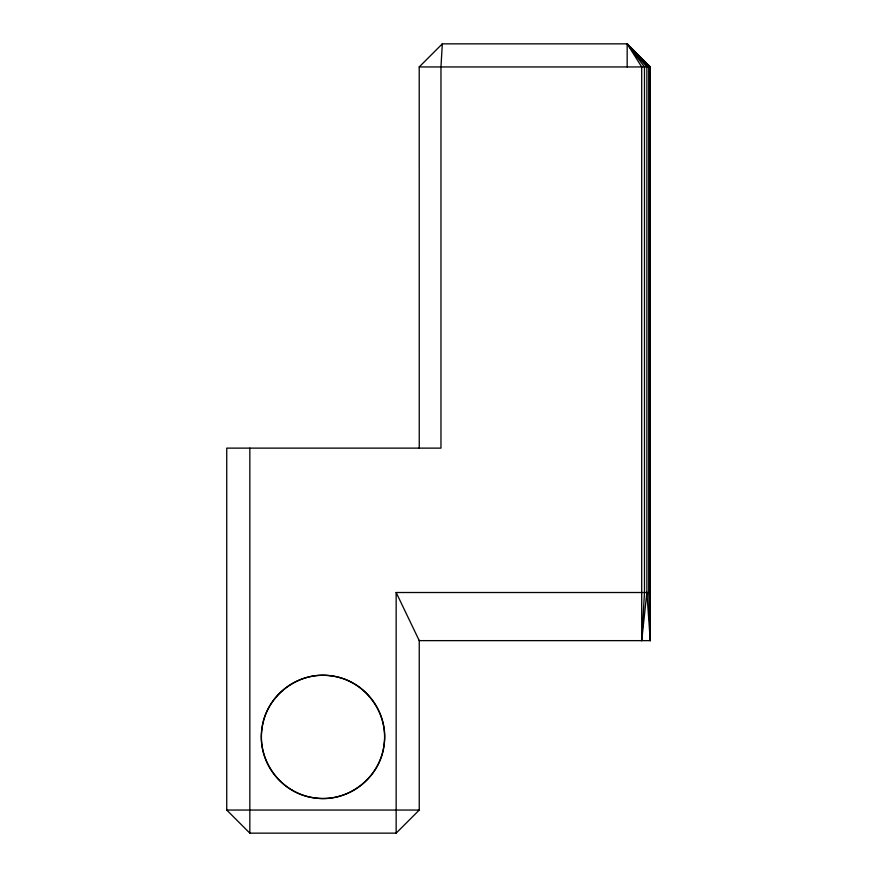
<?xml version="1.0" encoding="UTF-8"?>
<svg xmlns="http://www.w3.org/2000/svg" width="877" height="877" viewBox="0 0 877 877"><rect width="100%" height="100%" fill="white"/><g stroke="black" fill="none" stroke-linecap="round" stroke-linejoin="round"><path stroke-width="1.32" d="M650.263 280.366L650.263 273.613M650.263 592.512L396.152 592.512L419.25 640.638L650.263 640.638L650.263 66.948L627.165 43.85L442.315 43.85L440.967 66.948L440.967 448.125L226.737 448.125L226.737 810.052L249.835 833.15L396.152 833.15L419.25 810.052L419.25 640.298M650.263 640.638L648.717 592.512L648.717 66.948L627.165 43.85L646.875 66.948L646.875 592.512L650.263 640.638L649.868 66.948L627.165 43.85L641.701 66.948L641.701 640.638L644.485 592.512L644.485 66.948L627.165 43.85L627.165 66.948M641.701 640.638L646.875 592.512M419.25 448.125L419.217 66.948L442.326 43.85M419.217 66.948L650.263 66.948M226.737 810.052L419.25 810.052M396.152 592.512L396.152 833.15M249.835 448.125L249.835 833.15M261.916 728.853C256.928 761.411 282.219 794.365 314.953 797.971C347.511 802.959 380.454 777.669 384.071 744.935C389.059 712.376 363.769 679.434 331.035 675.816C298.476 670.828 265.523 696.119 261.916 728.853M292.194 790.243A61.609 61.609 0 0 0 384.597 736.899A61.609 61.609 0 0 0 292.194 683.545A61.609 61.609 0 0 0 292.194 790.243"/></g></svg>
